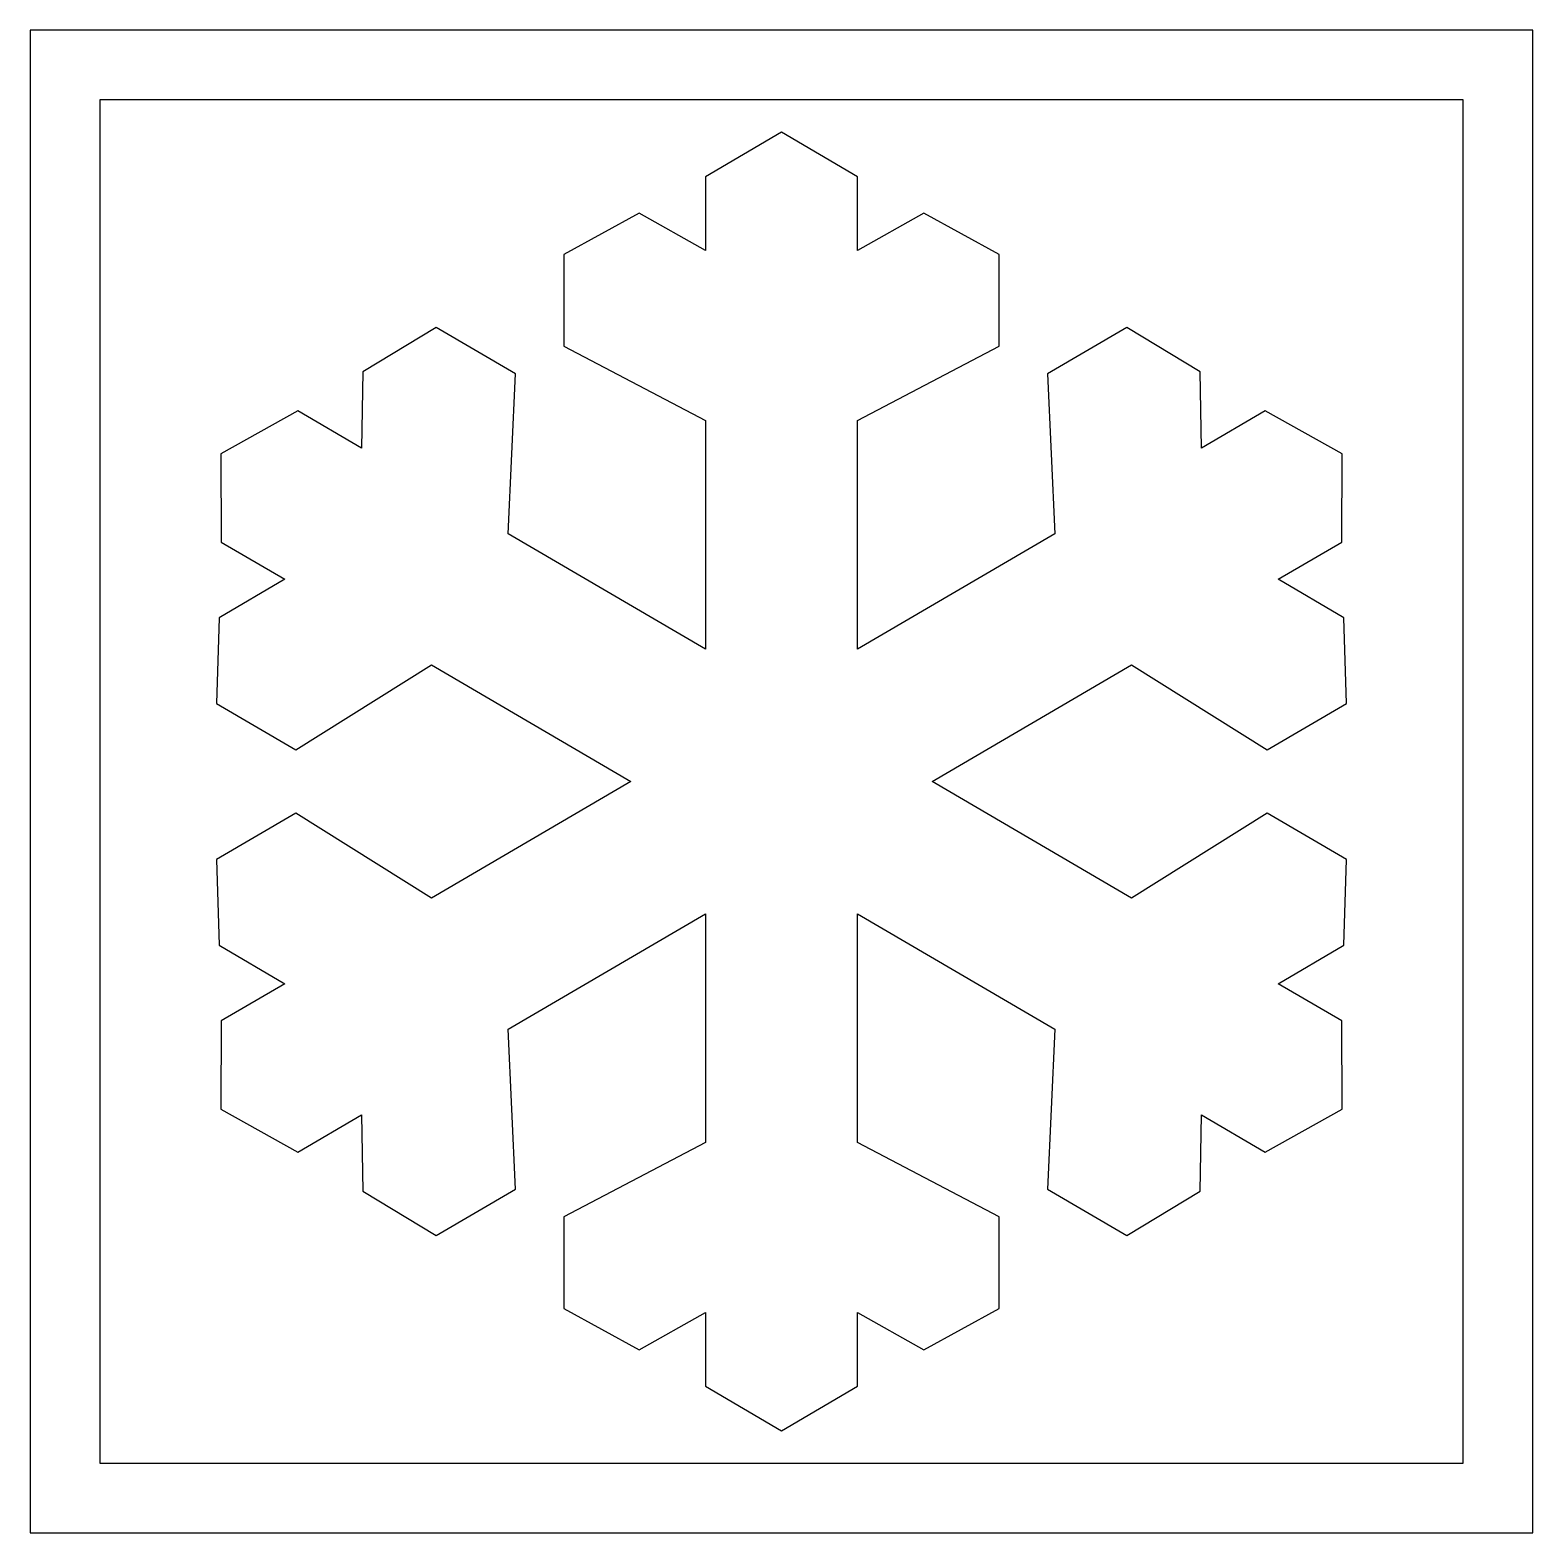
# Model space of a CAD drawing. Extents: x -2.5 to 2.5, y -2.5 to 2.5.
import ezdxf

# ---------------------------------------------------------------- set-up
doc = ezdxf.new("R2010")
doc.units = 0

msp = doc.modelspace()

# ---------------------------------------------------------------- linework, layer by layer
for points in [[(-2.5, -2.5), (2.5, -2.5), (2.5, 2.5), (-2.5, 2.5)], [(-2.2677, -2.2677), (2.2677, -2.2677), (2.2677, 2.2677), (-2.2677, 2.2677)], [(-1.8652, 1.0899), (-1.8644, 0.7967), (-1.6524, 0.6728), (-1.8714, 0.5446), (-1.8794, 0.2591), (-1.6157, 0.105), (-1.1646, 0.3877), (-0.5011, 0), (-1.1646, -0.3877), (-1.6157, -0.105), (-1.8794, -0.2591), (-1.8714, -0.5446), (-1.6524, -0.6728), (-1.8644, -0.7967), (-1.8652, -1.0899), (-1.6094, -1.2332), (-1.3974, -1.1092), (-1.3932, -1.3629), (-1.1484, -1.51), (-0.8847, -1.356), (-0.9096, -0.8242), (-0.2528, -0.4404), (-0.2528, -1.2013), (-0.7244, -1.4481), (-0.7244, -1.7535), (-0.4739, -1.8906), (-0.2528, -1.7663), (-0.2528, -2.0118), (0, -2.1604), (0.2528, -2.0118), (0.2528, -1.7663), (0.4739, -1.8906), (0.7244, -1.7535), (0.7244, -1.4481), (0.2528, -1.2013), (0.2528, -0.4404), (0.9096, -0.8242), (0.8847, -1.356), (1.1484, -1.51), (1.3932, -1.3629), (1.3974, -1.1092), (1.6094, -1.2332), (1.8652, -1.0899), (1.8644, -0.7967), (1.6524, -0.6728), (1.8714, -0.5446), (1.8794, -0.2591), (1.6157, -0.105), (1.1646, -0.3877), (0.5011, 0), (1.1646, 0.3877), (1.6157, 0.105), (1.8794, 0.2591), (1.8714, 0.5446), (1.6524, 0.6728), (1.8644, 0.7967), (1.8652, 1.0899), (1.6094, 1.2332), (1.3974, 1.1092), (1.3932, 1.3629), (1.1484, 1.51), (0.8847, 1.356), (0.9096, 0.8242), (0.2528, 0.4404), (0.2528, 1.2013), (0.7244, 1.4481), (0.7244, 1.7535), (0.4739, 1.8906), (0.2528, 1.7663), (0.2528, 2.0118), (0, 2.1604), (-0.2528, 2.0118), (-0.2528, 1.7663), (-0.4739, 1.8906), (-0.7244, 1.7535), (-0.7244, 1.4481), (-0.2528, 1.2013), (-0.2528, 0.4404), (-0.9096, 0.8242), (-0.8847, 1.356), (-1.1484, 1.51), (-1.3932, 1.3629), (-1.3974, 1.1092), (-1.6094, 1.2332)]]:
    msp.add_lwpolyline(points, close=True)

doc.saveas('drawing.dxf')
